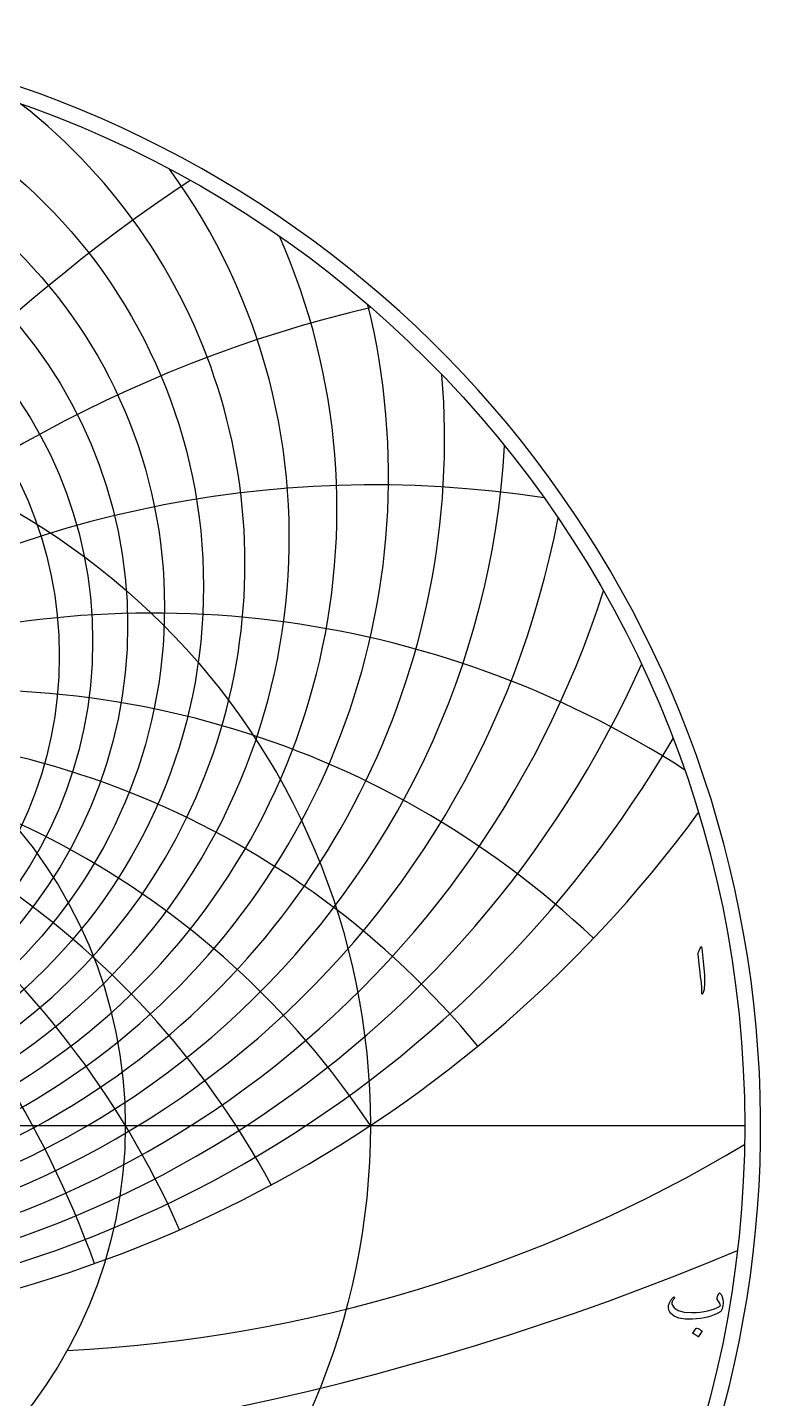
# Model space of a CAD drawing. Header units: millimetres. Extents: x -75 to 75, y -75 to 77.
# Drawn here: x 25.1 to 75.3, y -18.7 to 75.3 of the extents above; entities that cross this region are included whole.
import ezdxf

# ---------------------------------------------------------------- set-up
doc = ezdxf.new("R2010")
doc.units = ezdxf.units.MM
for name, color, linetype in [('CUT_OUTER', 1, 'Continuous'), ('ENGRAVE', 7, 'Continuous'), ('ENGRAVE_FINE', 8, 'Continuous'), ('TEXT', 5, 'Continuous')]:
    doc.layers.add(name, color=color, linetype=linetype)

msp = doc.modelspace()

# ---------------------------------------------------------------- linework, layer by layer
at = {"layer": 'CUT_OUTER'}
msp.add_arc((-0.0002, -0.0002), 75.3374, 146.249794, 87.803295, dxfattribs=at)
at = {"layer": 'ENGRAVE'}
msp.add_lwpolyline([(-74.25, 0), (74.25, 0)], dxfattribs=at)
for centre, radius in [((0, 0), 74.25), ((0, 32.1908), 27.2967), ((0, 0), 48.6033), ((0, 0), 31.8152)]:
    msp.add_circle(centre, radius, dxfattribs=at)
for centre, radius, start, end in [((0, 38.5285), 40.0135, 128.064917, 51.935083), ((0, 49.9899), 57.9054, 183.356489, 356.643511), ((0, -32.1698), 58.2853, 33.5, 146.5), ((0, -32.1698), 58.2853, 33.5, 146.5), ((0, 73.4315), 88.0594, 216.175181, 323.824819), ((22.7065, 84.7419), 100.2948, 272.9267, 300.917686)]:
    msp.add_arc(centre, radius, start, end, dxfattribs=at)
at = {"layer": 'ENGRAVE_FINE'}
for centre, radius in [((0, 36.9601), 37.1722), ((0, 35.5609), 34.5004), ((0, 34.3105), 31.976), ((0, 33.1919), 29.5801)]:
    msp.add_circle(centre, radius, dxfattribs=at)
for centre, radius, start, end in [((0, 40.2907), 43.0506, 144.05545, 35.94455), ((100.9531, -32.1698), 116.5705, 123.712325, 170.778884), ((100.9531, -32.1698), 116.5705, 123.712325, 170.778884), ((0, 42.2767), 46.3153, 156.195211, 23.804789), ((0, 44.5231), 49.846, 166.367659, 13.632341), ((69.4617, -32.1698), 90.6758, 103.265141, 167.497192), ((69.4617, -32.1698), 90.6758, 103.265141, 167.497192), ((0, 47.0752), 53.6898, 175.297707, 4.702293), ((48.9072, -32.1698), 76.086, 81.225983, 164.022268), ((48.9072, -32.1698), 76.086, 81.225983, 164.022268), ((0, 53.339), 62.5666, 190.764136, 349.235864), ((0, 57.2151), 67.7679, 197.663687, 342.336313), ((-33.651, -32.1698), 67.302, 19.714892, 122.821592), ((-33.651, -32.1698), 67.302, 19.714892, 122.821592), ((33.651, -32.1698), 67.302, 57.178408, 160.285108), ((33.651, -32.1698), 67.302, 57.178408, 160.285108), ((0, 61.7391), 73.6322, 204.154044, 335.845956), ((-21.2141, -32.1698), 62.0259, 23.800603, 133.481635), ((-21.2141, -32.1698), 62.0259, 23.800603, 133.481635), ((21.2141, -32.1698), 62.0259, 46.518365, 156.199397), ((21.2141, -32.1698), 62.0259, 46.518365, 156.199397), ((0, 67.0716), 80.3224, 210.306721, 329.693279), ((-10.2773, -32.1698), 59.1844, 28.346299, 140.536503), ((-10.2773, -32.1698), 59.1844, 28.346299, 140.536503), ((10.2773, -32.1698), 59.1844, 39.463497, 151.653701), ((10.2773, -32.1698), 59.1844, 39.463497, 151.653701), ((0, 166.8433), 190.2867, 247.195156, 292.804844)]:
    msp.add_arc(centre, radius, start, end, dxfattribs=at)
at = {"layer": 'TEXT'}
for points in [[(71.1923, 12.1521), (71.2371, 12.2388), (71.2731, 12.2692), (71.3004, 12.2435), (71.3188, 12.1615), (71.4265, 11.014), (71.4907, 10.3096), (71.505, 9.747), (71.4696, 9.326), (71.3844, 9.0467), (71.3689, 9.0239), (71.3551, 9.0116), (71.3431, 9.0098), (71.3329, 9.0186), (71.3247, 9.0324), (71.3188, 9.0502), (71.3153, 9.0722), (71.3141, 9.0983), (71.3141, 9.3011), (71.3048, 9.5163), (71.286, 9.7437), (71.2579, 9.9835), (71.2518, 10.0462), (71.2333, 10.2154), (71.2026, 10.4911), (71.1596, 10.8734), (71.0565, 11.7212), (71.0542, 11.7663), (71.0565, 11.8079), (71.0635, 11.8459), (71.0753, 11.8805)], [(72.5702, -11.5068), (72.6016, -11.5464), (72.6305, -11.59), (72.6567, -11.6377), (72.6802, -11.6895), (72.7012, -11.7451), (72.7195, -11.8043), (72.7351, -11.8669), (72.7481, -11.9331), (72.7651, -12.066), (72.7692, -12.1977), (72.7604, -12.3283), (72.7388, -12.4577), (72.706, -12.573), (72.6638, -12.6661), (72.6123, -12.7369), (72.5514, -12.7855), (72.3582, -12.8877), (72.1533, -12.9787), (71.9367, -13.0587), (71.7083, -13.1275), (71.4683, -13.1845), (71.2165, -13.2293), (70.953, -13.2618), (70.6779, -13.282), (70.1621, -13.2768), (69.7388, -13.2047), (69.408, -13.066), (69.1697, -12.8605), (69.0719, -12.6998), (69.0268, -12.5268), (69.0344, -12.3414), (69.0947, -12.1438), (69.1151, -12.1013), (69.1386, -12.0578), (69.1654, -12.0134), (69.1954, -11.9682), (69.2287, -11.9221), (69.2651, -11.8751), (69.3048, -11.8272), (69.3477, -11.7785), (69.362, -11.7647), (69.3769, -11.7563), (69.3924, -11.753), (69.4085, -11.7551), (69.4194, -11.7592), (69.4284, -11.7668), (69.4358, -11.7779), (69.4413, -11.7926), (69.444, -11.8063), (69.4425, -11.8195), (69.4369, -11.8321), (69.4273, -11.8441), (69.3872, -11.8918), (69.3512, -11.9413), (69.3193, -11.9925), (69.2914, -12.0455), (69.2724, -12.0961), (69.2622, -12.145), (69.2607, -12.1921), (69.268, -12.2375), (69.4144, -12.5025), (69.6896, -12.6883), (70.0936, -12.7952), (70.6263, -12.823), (70.9192, -12.8117), (71.1984, -12.7873), (71.4637, -12.7497), (71.7153, -12.6989), (71.9535, -12.6349), (72.1785, -12.5578), (72.3903, -12.4675), (72.5889, -12.364), (72.5696, -12.2674), (72.5257, -12.1602), (72.4572, -12.0426), (72.3641, -11.9143), (72.3611, -11.902), (72.3617, -11.8792), (72.3658, -11.8458), (72.3734, -11.8019), (72.3755, -11.7975), (72.3769, -11.7937), (72.3778, -11.7905), (72.3781, -11.7879), (72.3933, -11.7282), (72.4156, -11.6614), (72.4449, -11.5876), (72.4812, -11.5068), (72.4973, -11.4822), (72.5175, -11.4741), (72.5418, -11.4822), (72.5702, -11.5068)], [(70.9355, -13.8909), (70.9413, -13.8851), (70.9495, -13.8816), (70.9601, -13.8804), (70.973, -13.8816), (71.064, -13.9184), (71.1498, -13.9635), (71.2303, -14.0168), (71.3055, -14.0783), (71.3128, -14.0877), (71.316, -14.097), (71.3152, -14.1064), (71.3102, -14.1158), (71.0901, -14.4717), (71.0819, -14.4802), (71.0713, -14.4823), (71.0584, -14.4779), (71.0432, -14.467), (71.03, -14.4577), (71.0093, -14.4436), (70.9809, -14.4249), (70.9449, -14.4015), (70.9006, -14.3734), (70.8477, -14.3406), (70.7859, -14.3031), (70.7153, -14.261), (70.706, -14.2539), (70.7013, -14.2469), (70.7013, -14.2399), (70.706, -14.2329)]]:
    msp.add_lwpolyline(points, close=True, dxfattribs=at)

doc.saveas('drawing.dxf')
